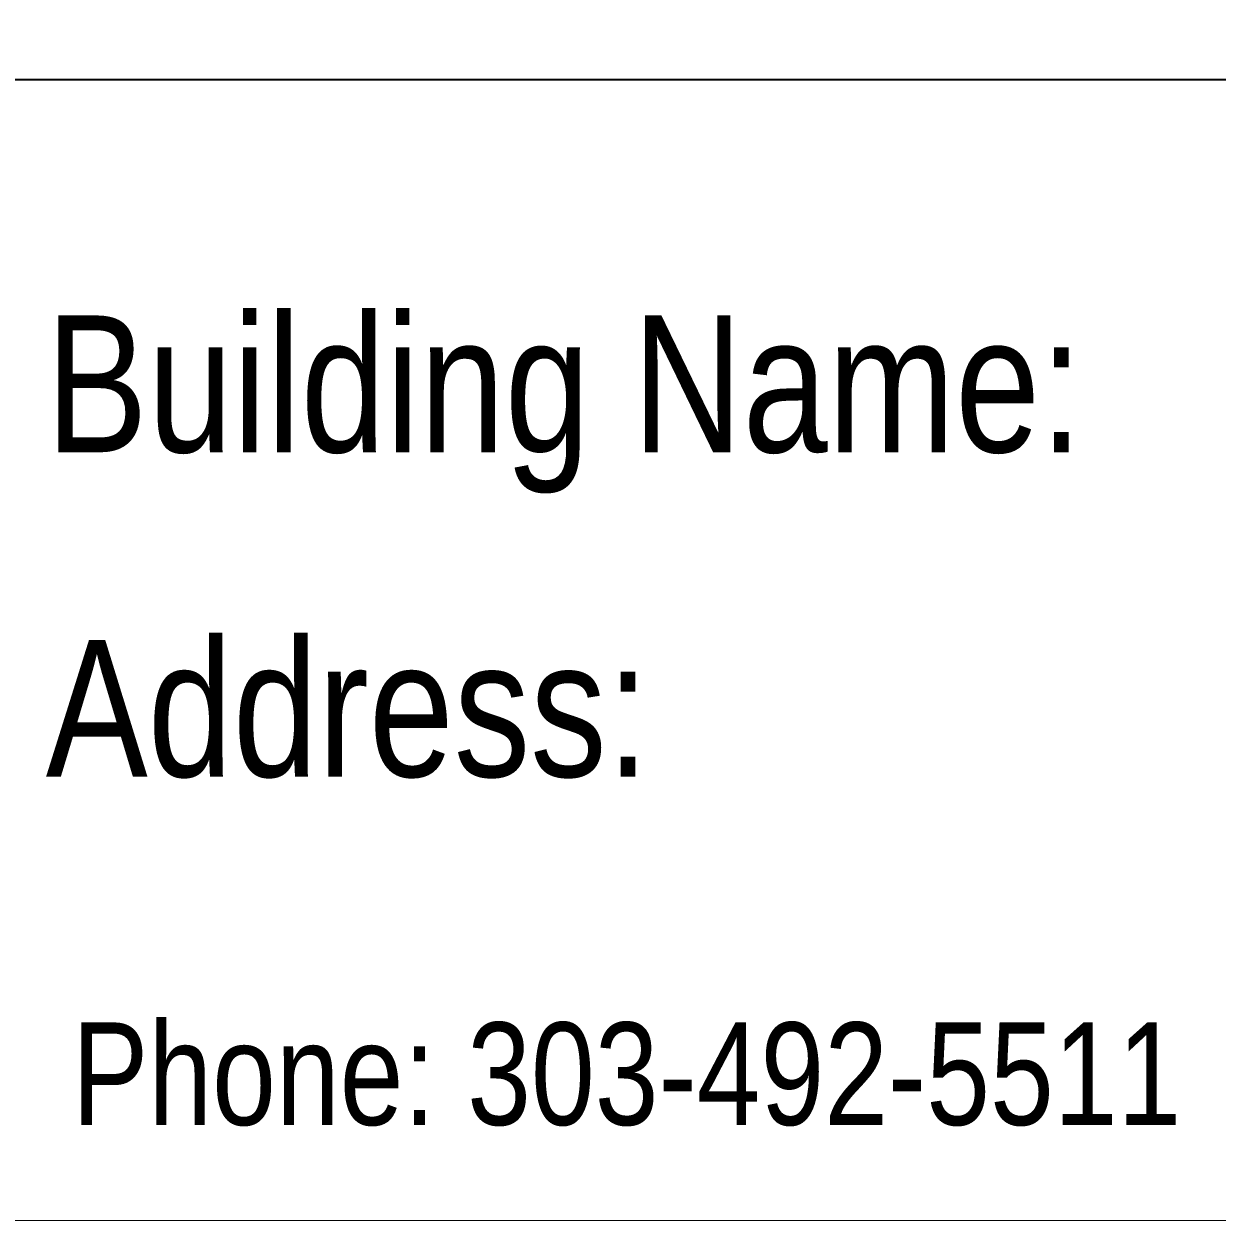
# Model space of a CAD drawing. Header units: inches. Extents: x -424 to 2944, y 0 to 2236.
# Drawn here: x 4.864 to 6.172, y -0.001 to 1.312 of the extents above; entities that cross this region are included whole.
import ezdxf
from ezdxf.enums import TextEntityAlignment as Align

# ---------------------------------------------------------------- set-up
doc = ezdxf.new("R2010")
doc.units = ezdxf.units.IN
doc.header["$MEASUREMENT"] = 0
doc.layers.add('A-ANNO-TTPS', color=7, linetype='CONTINUOUS')
doc.styles.add('FPTB2', font='arial.ttf', dxfattribs={"width": 0.8})
doc.styles.add('TTPS-ATTR', font='arial.ttf', dxfattribs={"width": 0.9})

# ---------------------------------------------------------------- blocks, each defined once
blk = doc.blocks.new('FMTB-11x17')
at = {"layer": 'A-ANNO-TTPS'}
blk.add_line((15.8726, 1.251), (0, 1.251), dxfattribs=at)
at = {"layer": 'A-ANNO-TTPS', "const_width": 0.001}
blk.add_lwpolyline([(0, 0), (15.8716, 0), (15.8716, 10.5), (0, 10.5)], close=True, dxfattribs=at)
at = {"layer": 'A-ANNO-TTPS', "style": 'FPTB2', "width": 0.8}
for s, height, p in [('Building Name:', 0.15, (4.8883, 0.8425)), ('Address:', 0.15, (4.8883, 0.4867)), ('Phone: 303-492-5511', 0.1125, (4.9169, 0.1048))]:
    blk.add_text(s, height=height, dxfattribs=at).set_placement(p)
at = {"layer": 'A-ANNO-TTPS'}
for tag, height, style, width, p in [('FLRLVL', 0.125, 'FPTB2', 0.9, (13.1453, 1.162)), ('BNUM', 0.2, 'TTPS-ATTR', 0.85, (14.4663, 0.9326)), ('FLRGSF', 0.125, 'FPTB2', 0.9, (13.1453, 0.8196)), ('BCODE', 0.2, 'TTPS-ATTR', 0.85, (14.4663, 0.4571))]:
    blk.add_attdef(tag, text='', height=height, dxfattribs=dict(at, style=style, width=width)).set_placement(p, align=Align.MIDDLE_CENTER)
at = {"layer": 'A-ANNO-TTPS', "style": 'TTPS-ATTR', "width": 0.85}
for tag, p in [('BLDGNAME', (6.3045, 0.8425)), ('BADDRS', (6.3045, 0.4867))]:
    blk.add_attdef(tag, p, '', height=0.2, dxfattribs=at)
at = {"layer": 'A-ANNO-TTPS', "style": 'FPTB2'}
for tag, p in [('SHT#', (15.5314, 0.9053)), ('SHTTOT', (15.5314, 0.4598))]:
    blk.add_attdef(tag, text='', height=0.25, dxfattribs=at).set_placement(p, align=Align.MIDDLE_CENTER)

msp = doc.modelspace()

# ---------------------------------------------------------------- block references
at = {"layer": 'A-ANNO-TTPS'}
msp.add_blockref('FMTB-11x17', (0, 0), dxfattribs=at)

doc.saveas('drawing.dxf')
